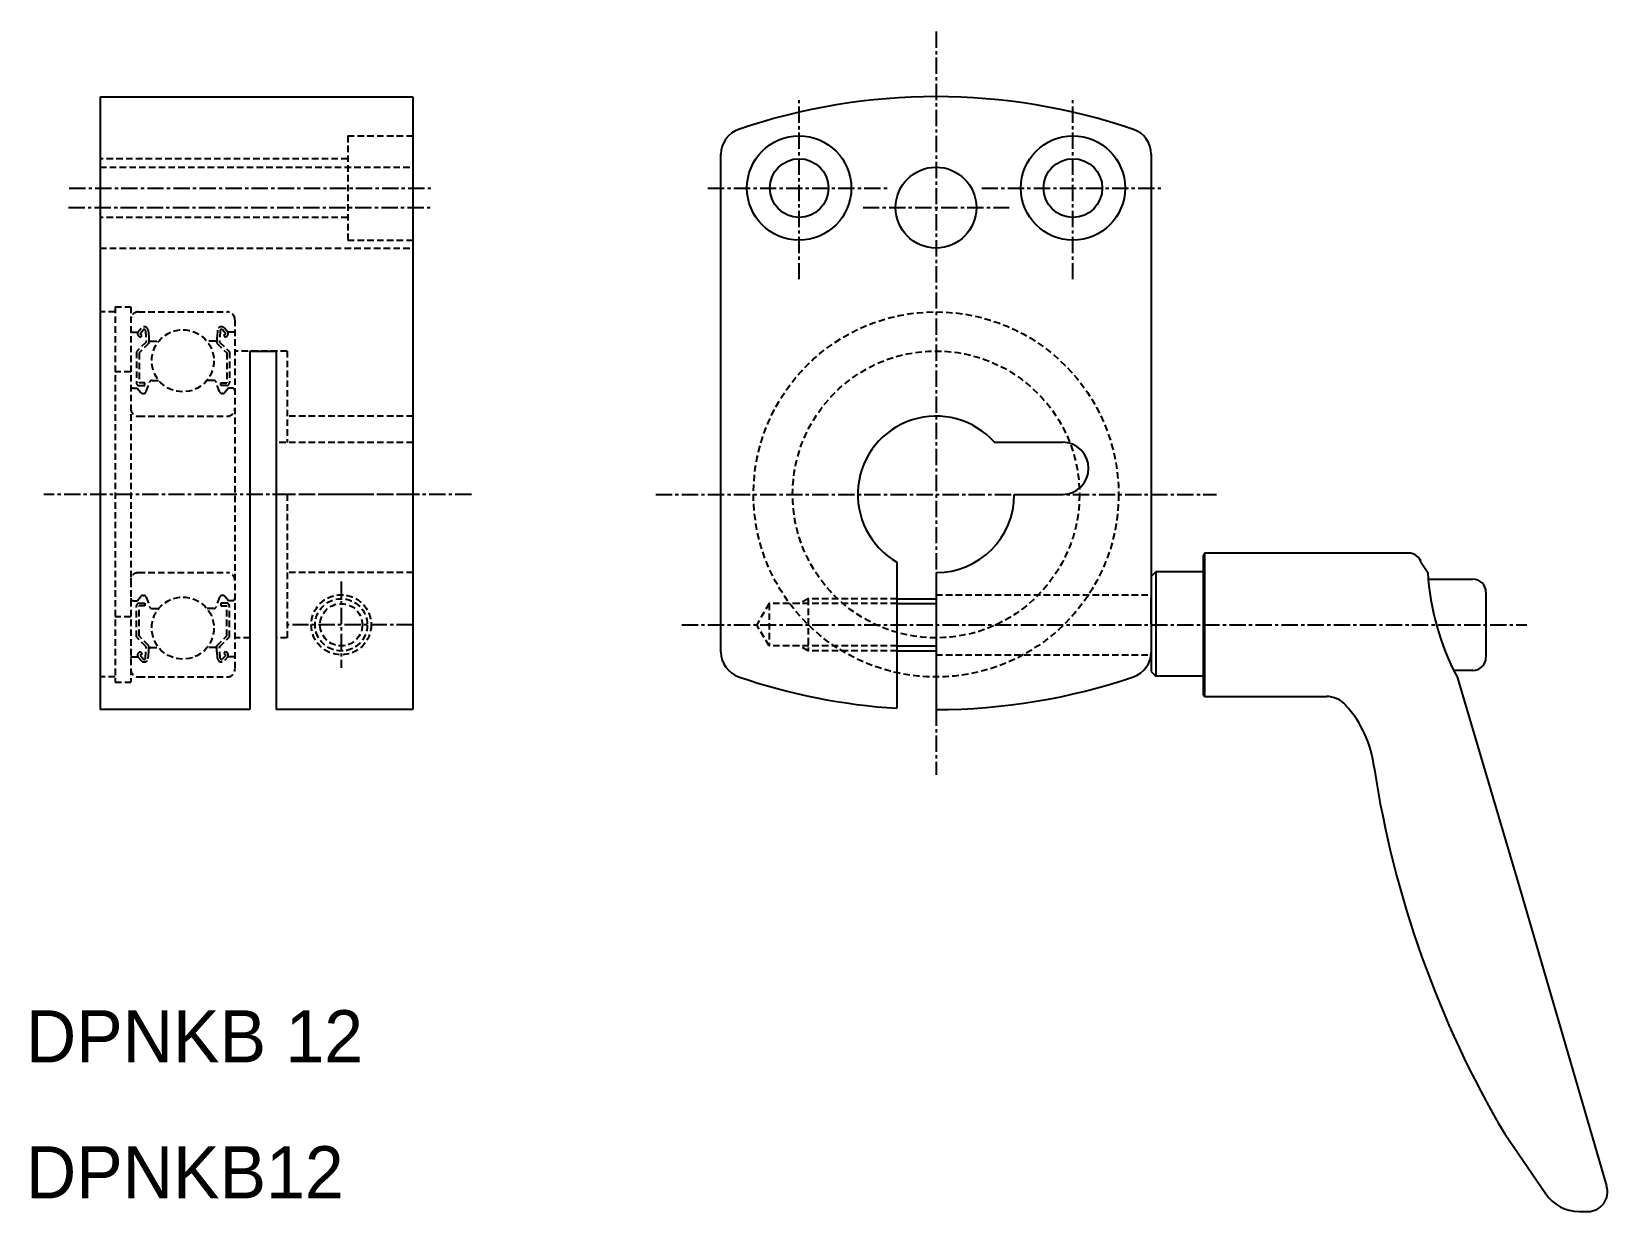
# Model space of a CAD drawing. Extents: x 41 to 162, y 77 to 168.
import ezdxf

# ---------------------------------------------------------------- set-up
doc = ezdxf.new("R2010")
doc.units = 0
doc.linetypes.add('CENTER', pattern=[2, 1.25, -0.25, 0.25, -0.25])
doc.linetypes.add('DASHED', pattern=[0.75, 0.5, -0.25])
doc.layers.get('0').update_dxf_attribs({"linetype": 'CONTINUOUS'})
doc.layers.add('CENTER', color=1, linetype='CENTER')

msp = doc.modelspace()

# ---------------------------------------------------------------- linework, layer by layer
for p, q in [((46.48, 162.62), (46.48, 115.62)), ((46.48, 162.62), (70.48, 162.62)), ((70.48, 162.62), (70.48, 115.62)), ((57.98, 143.12), (59.98, 143.12)), ((116.6, 132.12), (120.3, 132.12)), ((57.98, 115.62), (46.48, 115.62)), ((70.48, 115.62), (59.98, 115.62)), ((154.22, 83.07), (157.38, 78.48))]:
    msp.add_line(p, q)
at = {"color": 3, "linetype": 'DASHED'}
for p, q in [((65.48, 159.62), (65.48, 151.62)), ((65.48, 159.62), (70.48, 159.62)), ((65.48, 157.87), (46.48, 157.87)), ((46.48, 157.22), (70.48, 157.22)), ((65.48, 153.37), (46.48, 153.37)), ((65.48, 151.62), (70.48, 151.62)), ((46.48, 151.02), (70.48, 151.02)), ((47.63, 146.52), (47.63, 117.72)), ((47.63, 146.52), (48.83, 146.52)), ((48.83, 146.52), (48.83, 117.72)), ((47.63, 146.12), (46.48, 146.12)), ((49.43, 146.12), (56.23, 146.12)), ((56.83, 145.52), (56.83, 118.72)), ((48.93, 144.57), (49.39, 144.57)), ((49.39, 144.57), (49.64, 144.87)), ((49.57, 144.16), (49.42, 144.29)), ((49.55, 144.45), (49.8, 144.74)), ((49.7, 144.32), (49.55, 144.45)), ((49.57, 144.16), (49.7, 144.32)), ((49.97, 144.68), (50.02, 143.81)), ((50.17, 144.71), (50.24, 143.97)), ((50.22, 144.19), (50.22, 143.72)), ((50.34, 143.87), (50.99, 143.87)), ((55.33, 143.87), (54.68, 143.87)), ((55.5, 144.71), (55.43, 143.97)), ((55.45, 144.19), (55.45, 143.72)), ((55.69, 144.68), (55.65, 143.81)), ((56.12, 144.45), (55.87, 144.74)), ((55.97, 144.32), (56.12, 144.45)), ((56.1, 144.16), (55.97, 144.32)), ((56.27, 144.57), (56.02, 144.87)), ((56.1, 144.16), (56.25, 144.29)), ((56.73, 144.57), (56.27, 144.57)), ((50.02, 143.81), (49.27, 143.06)), ((49.27, 143.06), (49.27, 140.67)), ((50.22, 143.72), (49.47, 142.97)), ((49.47, 142.97), (49.47, 140.67)), ((55.45, 143.72), (56.2, 142.97)), ((55.65, 143.81), (56.4, 143.06)), ((56.2, 142.97), (56.2, 140.67)), ((56.4, 143.06), (56.4, 140.67)), ((60.83, 143.12), (56.83, 143.12)), ((60.83, 143.12), (60.83, 136.11)), ((48.83, 141.52), (47.63, 141.52)), ((49.03, 140.27), (49.33, 140.27)), ((49.33, 140.27), (49.61, 139.95)), ((49.92, 140.67), (49.47, 140.67)), ((49.47, 140.47), (49.92, 140.47)), ((49.92, 140.47), (49.92, 140.67)), ((50.02, 140.01), (50.28, 140.74)), ((50.47, 140.87), (50.99, 140.87)), ((55.2, 140.87), (54.68, 140.87)), ((55.65, 140.01), (55.38, 140.74)), ((55.75, 140.47), (55.75, 140.67)), ((55.75, 140.67), (56.2, 140.67)), ((56.2, 140.47), (55.75, 140.47)), ((56.33, 140.27), (56.06, 139.95)), ((56.63, 140.27), (56.33, 140.27)), ((49.76, 139.87), (49.83, 139.87)), ((55.91, 139.87), (55.84, 139.87)), ((49.43, 138.12), (56.23, 138.12)), ((70.48, 138.12), (60.83, 138.12)), ((70.48, 136.11), (59.98, 136.11)), ((70.48, 132.12), (59.98, 132.12)), ((60.83, 132.12), (60.83, 121.12)), ((49.43, 126.12), (56.23, 126.12)), ((70.48, 126.12), (60.83, 126.12)), ((49.03, 123.97), (49.33, 123.97)), ((49.27, 121.19), (49.27, 123.57)), ((49.33, 123.97), (49.61, 124.3)), ((49.47, 123.77), (49.92, 123.77)), ((49.47, 121.27), (49.47, 123.57)), ((49.92, 123.57), (49.47, 123.57)), ((49.76, 124.37), (49.83, 124.37)), ((49.92, 123.77), (49.92, 123.57)), ((50.02, 124.24), (50.28, 123.51)), ((50.47, 123.37), (50.99, 123.37)), ((50.6, 123.37), (50.6, 123.37)), ((50.73, 123.37), (50.73, 123.37)), ((55.2, 123.37), (54.68, 123.37)), ((55.65, 124.24), (55.38, 123.51)), ((56.2, 123.77), (55.75, 123.77)), ((55.75, 123.77), (55.75, 123.57)), ((55.75, 123.57), (56.2, 123.57)), ((55.91, 124.37), (55.84, 124.37)), ((56.33, 123.97), (56.06, 124.3)), ((56.2, 121.27), (56.2, 123.57)), ((56.63, 123.97), (56.33, 123.97)), ((56.4, 121.19), (56.4, 123.57)), ((97.8, 123.75), (96.85, 122.12)), ((97.8, 123.75), (97.8, 120.5)), ((107.6, 123.75), (97.8, 123.75)), ((100.8, 124.12), (100.14, 123.75)), ((100.8, 124.12), (100.8, 120.12)), ((107.6, 124.12), (100.8, 124.12)), ((110.6, 124.42), (127.1, 124.42)), ((48.83, 122.72), (47.63, 122.72)), ((97.8, 120.5), (96.85, 122.12)), ((50.02, 120.44), (49.27, 121.19)), ((50.22, 120.52), (49.47, 121.27)), ((55.45, 120.52), (56.2, 121.27)), ((55.65, 120.44), (56.4, 121.19)), ((57.98, 121.12), (56.83, 121.12)), ((60.83, 121.12), (59.98, 121.12)), ((48.93, 119.67), (49.39, 119.67)), ((49.39, 119.67), (49.64, 119.38)), ((49.57, 120.08), (49.42, 119.96)), ((49.7, 119.93), (49.55, 119.8)), ((49.55, 119.8), (49.8, 119.51)), ((49.57, 120.08), (49.7, 119.93)), ((49.97, 119.56), (50.02, 120.44)), ((50.17, 119.54), (50.24, 120.28)), ((50.22, 120.05), (50.22, 120.52)), ((50.34, 120.37), (50.99, 120.37)), ((55.33, 120.37), (54.68, 120.37)), ((55.5, 119.54), (55.43, 120.28)), ((55.45, 120.05), (55.45, 120.52)), ((55.69, 119.56), (55.65, 120.44)), ((56.12, 119.8), (55.87, 119.51)), ((56.1, 120.08), (55.97, 119.93)), ((55.97, 119.93), (56.12, 119.8)), ((56.27, 119.67), (56.02, 119.38)), ((56.1, 120.08), (56.25, 119.96)), ((56.73, 119.67), (56.27, 119.67)), ((107.6, 120.5), (97.8, 120.5)), ((100.8, 120.12), (100.14, 120.5)), ((107.6, 120.12), (100.8, 120.12)), ((110.6, 119.82), (127.09, 119.82)), ((47.63, 118.12), (46.48, 118.12)), ((47.63, 117.72), (48.83, 117.72)), ((49.43, 118.12), (56.23, 118.12))]:
    msp.add_line(p, q, dxfattribs=at)
at = {"color": 7, "linetype": 'CONTINUOUS'}
for p, q in [((94.1, 120.03), (94.1, 158.22)), ((127.1, 158.22), (127.1, 120.03)), ((57.98, 143.12), (57.98, 115.62)), ((59.98, 143.12), (59.98, 115.62)), ((115.07, 136.12), (120.3, 136.12)), ((107.6, 126.93), (107.6, 115.72)), ((131.18, 127.62), (131.1, 127.42)), ((131.1, 127.42), (131.1, 126.18)), ((131.18, 127.62), (131.18, 116.62)), ((146.85, 127.62), (131.18, 127.62)), ((110.6, 126.12), (110.6, 115.62)), ((127.1, 125.82), (127.46, 126.18)), ((127.1, 125.82), (127.1, 124.18)), ((127.46, 126.18), (127.46, 118.18)), ((131.1, 126.18), (127.46, 126.18)), ((131.1, 126.18), (131.1, 118.18)), ((147.81, 126.9), (148.31, 126.12)), ((148.34, 125.62), (151.78, 125.62)), ((152.78, 124.62), (152.78, 119.62)), ((107.6, 124.12), (110.6, 124.12)), ((127.1, 122.18), (127.1, 124.18)), ((127.1, 122.18), (127.1, 120.18)), ((107.6, 120.12), (110.6, 120.12)), ((127.1, 120.18), (127.1, 118.55)), ((127.1, 118.55), (127.46, 118.18)), ((151.78, 118.62), (150.3, 118.62)), ((131.1, 118.18), (127.46, 118.18)), ((131.1, 118.18), (131.1, 116.83)), ((150.56, 118.12), (155.56, 101.27)), ((131.18, 116.62), (131.1, 116.83)), ((131.18, 116.62), (140.54, 116.62)), ((155.56, 101.27), (162.03, 79.08)), ((159.89, 77.12), (160.6, 77.12))]:
    msp.add_line(p, q, dxfattribs=at)
at = {"color": 3, "linetype": 'CONTINUOUS'}
for p, q in [((107.6, 123.75), (110.6, 123.75)), ((107.6, 120.5), (110.6, 120.5))]:
    msp.add_line(p, q, dxfattribs=at)
at = {"color": 7, "linetype": 'CONTINUOUS'}
for centre, radius in [((100.1, 155.62), 4), ((121.1, 155.62), 4), ((100.1, 155.62), 2.25), ((110.6, 154.12), 3.1), ((121.1, 155.62), 2.25)]:
    msp.add_circle(centre, radius, dxfattribs=at)
at = {"color": 3, "linetype": 'DASHED'}
for centre, radius in [((110.6, 132.12), 14), ((52.83, 142.37), 2.38), ((110.6, 132.12), 11), ((52.83, 121.87), 2.38), ((64.98, 122.12), 2.3), ((64.98, 122.12), 2), ((64.98, 122.12), 1.62)]:
    msp.add_circle(centre, radius, dxfattribs=at)
at = {"color": 7, "linetype": 'CONTINUOUS'}
for centre, radius, start, end in [((110.6, 115.75), 46.88, 71.1483, 108.8517), ((96.1, 158.22), 2, 108.8517, 180), ((125.1, 158.22), 2, 0, 71.1483), ((120.3, 134.12), 2, 270, 90), ((146.85, 126.62), 1, 15.7247, 90), ((167.99, 127.35), 19.72, 183.5609, 207.8891), ((151.78, 124.62), 1, 0, 90), ((96.1, 120.03), 2, 180, 251.1483), ((125.1, 120.03), 2, 288.8517, 0), ((125.1, 120.03), 2, 288.8517, 0), ((151.78, 119.62), 1, 270, 0), ((110.6, 162.5), 46.88, 251.1483, 266.3306), ((110.6, 162.5), 46.88, 270, 288.8517), ((221.91, 123.03), 78.61, 188.6792, 210.5532), ((160.6, 78.62), 1.5, 270.0642, 17.5744)]:
    msp.add_arc(centre, radius, start, end, dxfattribs=at)
at = {"color": 3, "linetype": 'DASHED'}
for centre, radius, start, end in [((49.43, 145.52), 0.6, 90, 180), ((56.23, 145.52), 0.6, 0, 90), ((48.93, 144.67), 0.1, 180, 270), ((49.55, 144.45), 0.2, 140.002, 230.0863), ((49.87, 144.68), 0.3, 4.9968, 140.002), ((49.87, 144.68), 0.1, 2.8198, 140.0022), ((50.34, 143.97), 0.1, 184.9968, 269.9991), ((55.33, 143.97), 0.1, 270.0009, 355.0032), ((55.79, 144.68), 0.3, 39.998, 175.0032), ((55.79, 144.68), 0.1, 39.9978, 177.1802), ((56.12, 144.45), 0.2, 309.9137, 39.998), ((56.73, 144.67), 0.1, 270, 0), ((49.03, 140.07), 0.2, 90, 180), ((49.47, 140.67), 0.2, 180, 270), ((50.47, 140.67), 0.2, 90, 159.9916), ((55.2, 140.67), 0.2, 20.0084, 90), ((56.2, 140.67), 0.2, 270, 0), ((56.63, 140.07), 0.2, 0, 90), ((49.76, 140.07), 0.2, 219.9952, 270), ((49.83, 140.07), 0.2, 270, 339.9916), ((55.84, 140.07), 0.2, 200.0084, 270), ((55.91, 140.07), 0.2, 270, 320.0048), ((49.43, 138.72), 0.6, 180, 270), ((56.23, 138.72), 0.6, 270, 0), ((49.43, 125.52), 0.6, 90, 180), ((56.23, 125.52), 0.6, 0, 90), ((49.03, 124.17), 0.2, 180, 270), ((49.47, 123.57), 0.2, 90, 180), ((49.76, 124.17), 0.2, 90, 140.0048), ((49.83, 124.17), 0.2, 20.0084, 90), ((50.47, 123.57), 0.2, 200.0084, 270), ((55.2, 123.57), 0.2, 270, 339.9916), ((55.84, 124.17), 0.2, 90, 159.9916), ((55.91, 124.17), 0.2, 39.9952, 90), ((56.2, 123.57), 0.2, 0, 90), ((56.63, 124.17), 0.2, 270, 0), ((48.93, 119.57), 0.1, 90, 180), ((49.55, 119.8), 0.2, 129.9137, 219.998), ((50.34, 120.27), 0.1, 90.0009, 175.0032), ((55.33, 120.27), 0.1, 4.9968, 89.9991), ((56.12, 119.8), 0.2, 320.002, 50.0863), ((56.73, 119.57), 0.1, 0, 90), ((49.43, 118.72), 0.6, 180, 270), ((49.87, 119.57), 0.3, 219.998, 355.0032), ((49.87, 119.57), 0.1, 219.9978, 357.1802), ((55.79, 119.57), 0.3, 184.9968, 320.002), ((55.79, 119.57), 0.1, 182.8198, 320.0022), ((56.23, 118.72), 0.6, 270, 0)]:
    msp.add_arc(centre, radius, start, end, dxfattribs=at)
for centre, radius, start, end in [((110.6, 132.12), 6, 41.8103, 240), ((110.6, 132.12), 6, 270, 0), ((140.54, 114.62), 2, 42.1359, 90), ((135.58, 110.14), 8.68, 6.7854, 42.1359), ((159.89, 80.12), 3, 213.1529, 270.0642)]:
    msp.add_arc(centre, radius, start, end)
at = {"layer": 'CENTER', "color": 1, "linetype": 'CENTER'}
for p, q in [((110.6, 167.62), (110.6, 110.62)), ((100.1, 148.62), (100.1, 162.62)), ((121.1, 148.62), (121.1, 162.62)), ((44.11, 155.62), (71.98, 155.62)), ((93.1, 155.62), (107.1, 155.62)), ((114.1, 155.62), (128.1, 155.62)), ((44.06, 154.12), (71.98, 154.12)), ((105, 154.12), (116.2, 154.12)), ((74.97, 132.12), (42.17, 132.12)), ((89.1, 132.12), (132.1, 132.12)), ((64.98, 125.43), (64.98, 118.82)), ((70.48, 122.12), (60.83, 122.12)), ((91.1, 122.12), (155.9, 122.12))]:
    msp.add_line(p, q, dxfattribs=at)

# ---------------------------------------------------------------- texts
at = {"color": 7, "linetype": 'CONTINUOUS'}
for s, p in [('DPNKB 12', (40.79, 88.56)), ('DPNKB12', (40.79, 78.13))]:
    msp.add_text(s, height=4, dxfattribs=at).set_placement(p)

doc.saveas('drawing.dxf')
